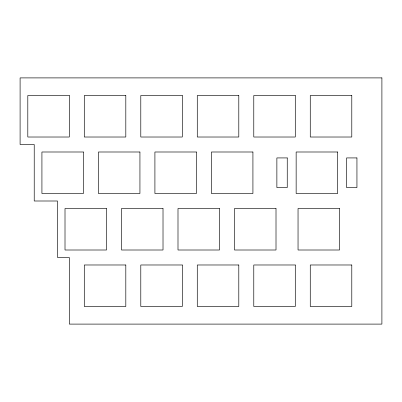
<?xml version="1.0" encoding="UTF-8"?>
<svg xmlns="http://www.w3.org/2000/svg" width="402" height="402" viewBox="0 0 402 402"><rect width="100%" height="100%" fill="white"/><g stroke="black" fill="none" stroke-linecap="round" stroke-linejoin="round"><path stroke-width="0.6" d="M381.9 77.898L20.1 77.898L20.1 144.504L34.225 144.504L34.225 201L57.516 201L57.516 257.496L69.32 257.496L69.32 324.102L381.9 324.102L381.9 77.898M69.32 95.5L27.803 95.5L27.803 137.017L69.32 137.017L69.32 95.5M125.811 95.5L84.294 95.5L84.294 137.017L125.811 137.017L125.811 95.5M182.307 95.5L140.79 95.5L140.79 137.017L182.307 137.017L182.307 95.5M238.798 95.5L197.281 95.5L197.281 137.017L238.798 137.017L238.798 95.5M295.294 95.5L253.778 95.5L253.778 137.017L295.294 137.017L295.294 95.5M351.79 95.5L310.269 95.5L310.269 137.017L351.79 137.017L351.79 95.5M83.44 151.996L41.924 151.996L41.924 193.513L83.44 193.513L83.44 151.996M139.936 151.996L98.42 151.996L98.42 193.513L139.936 193.513L139.936 151.996M196.432 151.996L154.911 151.996L154.911 193.513L196.432 193.513L196.432 151.996M252.923 151.996L211.407 151.996L211.407 193.513L252.923 193.513L252.923 151.996M337.665 151.996L296.148 151.996L296.148 193.513L337.665 193.513L337.665 151.996M287.249 157.926L276.872 157.926L276.872 187.583L287.249 187.583L287.249 157.926M356.941 157.926L346.559 157.926L346.559 187.583L356.941 187.583L356.941 157.926M106.525 208.487L65.008 208.487L65.008 250.004L106.525 250.004L106.525 208.487M163.016 208.487L121.499 208.487L121.499 250.004L163.016 250.004L163.016 208.487M219.512 208.487L177.996 208.487L177.996 250.004L219.512 250.004L219.512 208.487M276.008 208.487L234.487 208.487L234.487 250.004L276.008 250.004L276.008 208.487M339.559 208.487L298.043 208.487L298.043 250.004L339.559 250.004L339.559 208.487M125.811 264.983L84.294 264.983L84.294 306.5L125.811 306.5L125.811 264.983M182.307 264.983L140.79 264.983L140.79 306.5L182.307 306.5L182.307 264.983M238.798 264.983L197.281 264.983L197.281 306.5L238.798 306.5L238.798 264.983M295.294 264.983L253.778 264.983L253.778 306.5L295.294 306.5L295.294 264.983M351.79 264.983L310.269 264.983L310.269 306.5L351.79 306.5L351.79 264.983"/></g></svg>
